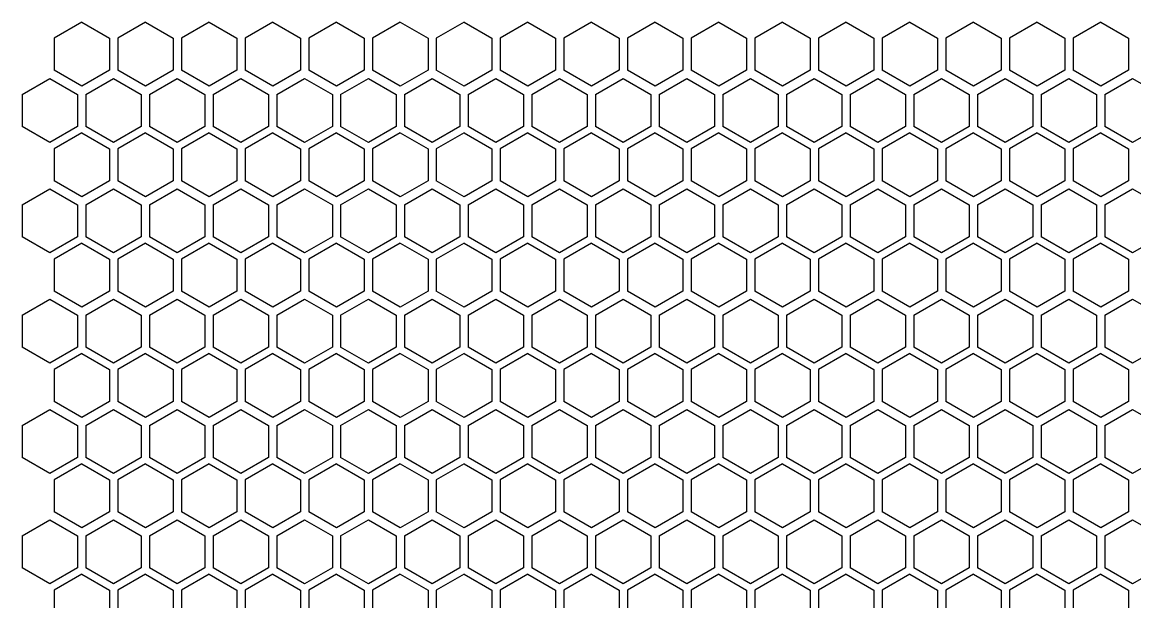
# Model space of a CAD drawing. Header units: millimetres. Extents: x 55614 to 110757, y -66981 to -47484.
# Drawn here: x 64187 to 64347.7, y -50294.8 to -50211.2 of the extents above; entities that cross this region are included whole.
import ezdxf

# ---------------------------------------------------------------- set-up
doc = ezdxf.new("R2010")
doc.units = ezdxf.units.MM
doc.layers.add('4215-0412-2_0', color=7, linetype='Continuous')
doc.layers.add('THICK', color=7, linetype='Continuous', lineweight=0)

# ---------------------------------------------------------------- blocks, each defined once
blk = doc.blocks.new('2-1725')
at = {"layer": '4215-0412-2_0', "color": 7, "linetype": 'Continuous'}
for p, q in [((-16891.18, -71637.27), (-16895.18, -71639.58)), ((-16891.18, -71637.27), (-16887.18, -71639.58)), ((-16881.98, -71637.27), (-16885.98, -71639.58)), ((-16881.98, -71637.27), (-16877.98, -71639.58)), ((-16872.78, -71637.27), (-16876.78, -71639.58)), ((-16872.78, -71637.27), (-16868.78, -71639.58)), ((-16863.58, -71637.27), (-16867.58, -71639.58)), ((-16863.58, -71637.27), (-16859.58, -71639.58)), ((-16854.38, -71637.27), (-16858.38, -71639.58)), ((-16854.38, -71637.27), (-16850.38, -71639.58)), ((-16845.18, -71637.27), (-16849.18, -71639.58)), ((-16845.18, -71637.27), (-16841.18, -71639.58)), ((-16835.98, -71637.27), (-16839.98, -71639.58)), ((-16835.98, -71637.27), (-16831.98, -71639.58)), ((-16826.78, -71637.27), (-16830.78, -71639.58)), ((-16826.78, -71637.27), (-16822.78, -71639.58)), ((-16817.58, -71637.27), (-16821.58, -71639.58)), ((-16817.58, -71637.27), (-16813.58, -71639.58)), ((-16808.38, -71637.27), (-16812.38, -71639.58)), ((-16808.38, -71637.27), (-16804.38, -71639.58)), ((-16799.18, -71637.27), (-16803.18, -71639.58)), ((-16799.18, -71637.27), (-16795.18, -71639.58)), ((-16789.98, -71637.27), (-16793.98, -71639.58)), ((-16789.98, -71637.27), (-16785.98, -71639.58)), ((-16780.78, -71637.27), (-16784.78, -71639.58)), ((-16780.78, -71637.27), (-16776.78, -71639.58)), ((-16771.58, -71637.27), (-16775.58, -71639.58)), ((-16771.58, -71637.27), (-16767.58, -71639.58)), ((-16762.38, -71637.27), (-16766.38, -71639.58)), ((-16762.38, -71637.27), (-16758.38, -71639.58)), ((-16753.18, -71637.27), (-16757.18, -71639.58)), ((-16753.18, -71637.27), (-16749.18, -71639.58)), ((-16743.98, -71637.27), (-16747.98, -71639.58)), ((-16743.98, -71637.27), (-16739.98, -71639.58)), ((-16895.18, -71639.58), (-16895.18, -71644.2)), ((-16887.18, -71639.58), (-16887.18, -71644.2)), ((-16885.98, -71639.58), (-16885.98, -71644.2)), ((-16877.98, -71639.58), (-16877.98, -71644.2)), ((-16876.78, -71639.58), (-16876.78, -71644.2)), ((-16868.78, -71639.58), (-16868.78, -71644.2)), ((-16867.58, -71639.58), (-16867.58, -71644.2)), ((-16859.58, -71639.58), (-16859.58, -71644.2)), ((-16858.38, -71639.58), (-16858.38, -71644.2)), ((-16850.38, -71639.58), (-16850.38, -71644.2)), ((-16849.18, -71639.58), (-16849.18, -71644.2)), ((-16841.18, -71639.58), (-16841.18, -71644.2)), ((-16839.98, -71639.58), (-16839.98, -71644.2)), ((-16831.98, -71639.58), (-16831.98, -71644.2)), ((-16830.78, -71639.58), (-16830.78, -71644.2)), ((-16822.78, -71639.58), (-16822.78, -71644.2)), ((-16821.58, -71639.58), (-16821.58, -71644.2)), ((-16813.58, -71639.58), (-16813.58, -71644.2)), ((-16812.38, -71639.58), (-16812.38, -71644.2)), ((-16804.38, -71639.58), (-16804.38, -71644.2)), ((-16803.18, -71639.58), (-16803.18, -71644.2)), ((-16795.18, -71639.58), (-16795.18, -71644.2)), ((-16793.98, -71639.58), (-16793.98, -71644.2)), ((-16785.98, -71639.58), (-16785.98, -71644.2)), ((-16784.78, -71639.58), (-16784.78, -71644.2)), ((-16776.78, -71639.58), (-16776.78, -71644.2)), ((-16775.58, -71639.58), (-16775.58, -71644.2)), ((-16767.58, -71639.58), (-16767.58, -71644.2)), ((-16766.38, -71639.58), (-16766.38, -71644.2)), ((-16758.38, -71639.58), (-16758.38, -71644.2)), ((-16757.18, -71639.58), (-16757.18, -71644.2)), ((-16749.18, -71639.58), (-16749.18, -71644.2)), ((-16747.98, -71639.58), (-16747.98, -71644.2)), ((-16739.98, -71639.58), (-16739.98, -71644.2)), ((-16891.18, -71646.51), (-16895.18, -71644.2)), ((-16887.18, -71644.2), (-16891.18, -71646.51)), ((-16881.98, -71646.51), (-16885.98, -71644.2)), ((-16877.98, -71644.2), (-16881.98, -71646.51)), ((-16872.78, -71646.51), (-16876.78, -71644.2)), ((-16868.78, -71644.2), (-16872.78, -71646.51)), ((-16863.58, -71646.51), (-16867.58, -71644.2)), ((-16859.58, -71644.2), (-16863.58, -71646.51)), ((-16854.38, -71646.51), (-16858.38, -71644.2)), ((-16850.38, -71644.2), (-16854.38, -71646.51)), ((-16845.18, -71646.51), (-16849.18, -71644.2)), ((-16841.18, -71644.2), (-16845.18, -71646.51)), ((-16835.98, -71646.51), (-16839.98, -71644.2)), ((-16831.98, -71644.2), (-16835.98, -71646.51)), ((-16826.78, -71646.51), (-16830.78, -71644.2)), ((-16822.78, -71644.2), (-16826.78, -71646.51)), ((-16817.58, -71646.51), (-16821.58, -71644.2)), ((-16813.58, -71644.2), (-16817.58, -71646.51)), ((-16808.38, -71646.51), (-16812.38, -71644.2)), ((-16804.38, -71644.2), (-16808.38, -71646.51)), ((-16799.18, -71646.51), (-16803.18, -71644.2)), ((-16795.18, -71644.2), (-16799.18, -71646.51)), ((-16789.98, -71646.51), (-16793.98, -71644.2)), ((-16785.98, -71644.2), (-16789.98, -71646.51)), ((-16780.78, -71646.51), (-16784.78, -71644.2)), ((-16776.78, -71644.2), (-16780.78, -71646.51)), ((-16771.58, -71646.51), (-16775.58, -71644.2)), ((-16767.58, -71644.2), (-16771.58, -71646.51)), ((-16762.38, -71646.51), (-16766.38, -71644.2)), ((-16758.38, -71644.2), (-16762.38, -71646.51)), ((-16753.18, -71646.51), (-16757.18, -71644.2)), ((-16749.18, -71644.2), (-16753.18, -71646.51)), ((-16743.98, -71646.51), (-16747.98, -71644.2)), ((-16739.98, -71644.2), (-16743.98, -71646.51)), ((-16899.8, -71647.67), (-16895.8, -71645.36)), ((-16895.8, -71645.36), (-16891.8, -71647.67)), ((-16890.6, -71647.67), (-16886.6, -71645.36)), ((-16886.6, -71645.36), (-16882.6, -71647.67)), ((-16881.4, -71647.67), (-16877.4, -71645.36)), ((-16877.4, -71645.36), (-16873.4, -71647.67)), ((-16872.2, -71647.67), (-16868.2, -71645.36)), ((-16868.2, -71645.36), (-16864.2, -71647.67)), ((-16863, -71647.67), (-16859, -71645.36)), ((-16859, -71645.36), (-16855, -71647.67)), ((-16853.8, -71647.67), (-16849.8, -71645.36)), ((-16849.8, -71645.36), (-16845.8, -71647.67)), ((-16844.6, -71647.67), (-16840.6, -71645.36)), ((-16840.6, -71645.36), (-16836.6, -71647.67)), ((-16835.4, -71647.67), (-16831.4, -71645.36)), ((-16831.4, -71645.36), (-16827.4, -71647.67)), ((-16826.2, -71647.67), (-16822.2, -71645.36)), ((-16822.2, -71645.36), (-16818.2, -71647.67)), ((-16817, -71647.67), (-16813, -71645.36)), ((-16813, -71645.36), (-16809, -71647.67)), ((-16807.8, -71647.67), (-16803.8, -71645.36)), ((-16803.8, -71645.36), (-16799.8, -71647.67)), ((-16798.6, -71647.67), (-16794.6, -71645.36)), ((-16794.6, -71645.36), (-16790.6, -71647.67)), ((-16789.4, -71647.67), (-16785.4, -71645.36)), ((-16785.4, -71645.36), (-16781.4, -71647.67)), ((-16780.2, -71647.67), (-16776.2, -71645.36)), ((-16776.2, -71645.36), (-16772.2, -71647.67)), ((-16771, -71647.67), (-16767, -71645.36)), ((-16767, -71645.36), (-16763, -71647.67)), ((-16761.8, -71647.67), (-16757.8, -71645.36)), ((-16757.8, -71645.36), (-16753.8, -71647.67)), ((-16752.6, -71647.67), (-16748.6, -71645.36)), ((-16748.6, -71645.36), (-16744.6, -71647.67)), ((-16743.4, -71647.67), (-16739.4, -71645.36)), ((-16739.4, -71645.36), (-16735.4, -71647.67)), ((-16899.8, -71647.67), (-16899.8, -71652.29)), ((-16891.8, -71647.67), (-16891.8, -71652.29)), ((-16890.6, -71647.67), (-16890.6, -71652.29)), ((-16882.6, -71647.67), (-16882.6, -71652.29)), ((-16881.4, -71647.67), (-16881.4, -71652.29)), ((-16873.4, -71647.67), (-16873.4, -71652.29)), ((-16872.2, -71647.67), (-16872.2, -71652.29)), ((-16864.2, -71647.67), (-16864.2, -71652.29)), ((-16863, -71647.67), (-16863, -71652.29)), ((-16855, -71647.67), (-16855, -71652.29)), ((-16853.8, -71647.67), (-16853.8, -71652.29)), ((-16845.8, -71647.67), (-16845.8, -71652.29)), ((-16844.6, -71647.67), (-16844.6, -71652.29)), ((-16836.6, -71647.67), (-16836.6, -71652.29)), ((-16835.4, -71647.67), (-16835.4, -71652.29)), ((-16827.4, -71647.67), (-16827.4, -71652.29)), ((-16826.2, -71647.67), (-16826.2, -71652.29)), ((-16818.2, -71647.67), (-16818.2, -71652.29)), ((-16817, -71647.67), (-16817, -71652.29)), ((-16809, -71647.67), (-16809, -71652.29)), ((-16807.8, -71647.67), (-16807.8, -71652.29)), ((-16799.8, -71647.67), (-16799.8, -71652.29)), ((-16798.6, -71647.67), (-16798.6, -71652.29)), ((-16790.6, -71647.67), (-16790.6, -71652.29)), ((-16789.4, -71647.67), (-16789.4, -71652.29)), ((-16781.4, -71647.67), (-16781.4, -71652.29)), ((-16780.2, -71647.67), (-16780.2, -71652.29)), ((-16772.2, -71647.67), (-16772.2, -71652.29)), ((-16771, -71647.67), (-16771, -71652.29)), ((-16763, -71647.67), (-16763, -71652.29)), ((-16761.8, -71647.67), (-16761.8, -71652.29)), ((-16753.8, -71647.67), (-16753.8, -71652.29)), ((-16752.6, -71647.67), (-16752.6, -71652.29)), ((-16744.6, -71647.67), (-16744.6, -71652.29)), ((-16743.4, -71647.67), (-16743.4, -71652.29)), ((-16895.8, -71654.6), (-16899.8, -71652.29)), ((-16891.8, -71652.29), (-16895.8, -71654.6)), ((-16886.6, -71654.6), (-16890.6, -71652.29)), ((-16882.6, -71652.29), (-16886.6, -71654.6)), ((-16877.4, -71654.6), (-16881.4, -71652.29)), ((-16873.4, -71652.29), (-16877.4, -71654.6)), ((-16868.2, -71654.6), (-16872.2, -71652.29)), ((-16864.2, -71652.29), (-16868.2, -71654.6)), ((-16859, -71654.6), (-16863, -71652.29)), ((-16855, -71652.29), (-16859, -71654.6)), ((-16849.8, -71654.6), (-16853.8, -71652.29)), ((-16845.8, -71652.29), (-16849.8, -71654.6)), ((-16840.6, -71654.6), (-16844.6, -71652.29)), ((-16836.6, -71652.29), (-16840.6, -71654.6)), ((-16831.4, -71654.6), (-16835.4, -71652.29)), ((-16827.4, -71652.29), (-16831.4, -71654.6)), ((-16822.2, -71654.6), (-16826.2, -71652.29)), ((-16818.2, -71652.29), (-16822.2, -71654.6)), ((-16813, -71654.6), (-16817, -71652.29)), ((-16809, -71652.29), (-16813, -71654.6)), ((-16803.8, -71654.6), (-16807.8, -71652.29)), ((-16799.8, -71652.29), (-16803.8, -71654.6)), ((-16794.6, -71654.6), (-16798.6, -71652.29)), ((-16790.6, -71652.29), (-16794.6, -71654.6)), ((-16785.4, -71654.6), (-16789.4, -71652.29)), ((-16781.4, -71652.29), (-16785.4, -71654.6)), ((-16776.2, -71654.6), (-16780.2, -71652.29)), ((-16772.2, -71652.29), (-16776.2, -71654.6)), ((-16767, -71654.6), (-16771, -71652.29)), ((-16763, -71652.29), (-16767, -71654.6)), ((-16757.8, -71654.6), (-16761.8, -71652.29)), ((-16753.8, -71652.29), (-16757.8, -71654.6)), ((-16748.6, -71654.6), (-16752.6, -71652.29)), ((-16744.6, -71652.29), (-16748.6, -71654.6)), ((-16739.4, -71654.6), (-16743.4, -71652.29)), ((-16735.4, -71652.29), (-16739.4, -71654.6)), ((-16891.18, -71653.2), (-16895.18, -71655.51)), ((-16891.18, -71653.2), (-16887.18, -71655.51)), ((-16881.98, -71653.2), (-16885.98, -71655.51)), ((-16881.98, -71653.2), (-16877.98, -71655.51)), ((-16872.78, -71653.2), (-16876.78, -71655.51)), ((-16872.78, -71653.2), (-16868.78, -71655.51)), ((-16863.58, -71653.2), (-16867.58, -71655.51)), ((-16863.58, -71653.2), (-16859.58, -71655.51)), ((-16854.38, -71653.2), (-16858.38, -71655.51)), ((-16854.38, -71653.2), (-16850.38, -71655.51)), ((-16845.18, -71653.2), (-16849.18, -71655.51)), ((-16845.18, -71653.2), (-16841.18, -71655.51)), ((-16835.98, -71653.2), (-16839.98, -71655.51)), ((-16835.98, -71653.2), (-16831.98, -71655.51)), ((-16826.78, -71653.2), (-16830.78, -71655.51)), ((-16826.78, -71653.2), (-16822.78, -71655.51)), ((-16817.58, -71653.2), (-16821.58, -71655.51)), ((-16817.58, -71653.2), (-16813.58, -71655.51)), ((-16808.38, -71653.2), (-16812.38, -71655.51)), ((-16808.38, -71653.2), (-16804.38, -71655.51)), ((-16799.18, -71653.2), (-16803.18, -71655.51)), ((-16799.18, -71653.2), (-16795.18, -71655.51)), ((-16789.98, -71653.2), (-16793.98, -71655.51)), ((-16789.98, -71653.2), (-16785.98, -71655.51)), ((-16780.78, -71653.2), (-16784.78, -71655.51)), ((-16780.78, -71653.2), (-16776.78, -71655.51)), ((-16771.58, -71653.2), (-16775.58, -71655.51)), ((-16771.58, -71653.2), (-16767.58, -71655.51)), ((-16762.38, -71653.2), (-16766.38, -71655.51)), ((-16762.38, -71653.2), (-16758.38, -71655.51)), ((-16753.18, -71653.2), (-16757.18, -71655.51)), ((-16753.18, -71653.2), (-16749.18, -71655.51)), ((-16743.98, -71653.2), (-16747.98, -71655.51)), ((-16743.98, -71653.2), (-16739.98, -71655.51)), ((-16895.18, -71655.51), (-16895.18, -71660.13)), ((-16887.18, -71655.51), (-16887.18, -71660.13)), ((-16885.98, -71655.51), (-16885.98, -71660.13)), ((-16877.98, -71655.51), (-16877.98, -71660.13)), ((-16876.78, -71655.51), (-16876.78, -71660.13)), ((-16868.78, -71655.51), (-16868.78, -71660.13)), ((-16867.58, -71655.51), (-16867.58, -71660.13)), ((-16859.58, -71655.51), (-16859.58, -71660.13)), ((-16858.38, -71655.51), (-16858.38, -71660.13)), ((-16850.38, -71655.51), (-16850.38, -71660.13)), ((-16849.18, -71655.51), (-16849.18, -71660.13)), ((-16841.18, -71655.51), (-16841.18, -71660.13)), ((-16839.98, -71655.51), (-16839.98, -71660.13)), ((-16831.98, -71655.51), (-16831.98, -71660.13)), ((-16830.78, -71655.51), (-16830.78, -71660.13)), ((-16822.78, -71655.51), (-16822.78, -71660.13)), ((-16821.58, -71655.51), (-16821.58, -71660.13)), ((-16813.58, -71655.51), (-16813.58, -71660.13)), ((-16812.38, -71655.51), (-16812.38, -71660.13)), ((-16804.38, -71655.51), (-16804.38, -71660.13)), ((-16803.18, -71655.51), (-16803.18, -71660.13)), ((-16795.18, -71655.51), (-16795.18, -71660.13)), ((-16793.98, -71655.51), (-16793.98, -71660.13)), ((-16785.98, -71655.51), (-16785.98, -71660.13)), ((-16784.78, -71655.51), (-16784.78, -71660.13)), ((-16776.78, -71655.51), (-16776.78, -71660.13)), ((-16775.58, -71655.51), (-16775.58, -71660.13)), ((-16767.58, -71655.51), (-16767.58, -71660.13)), ((-16766.38, -71655.51), (-16766.38, -71660.13)), ((-16758.38, -71655.51), (-16758.38, -71660.13)), ((-16757.18, -71655.51), (-16757.18, -71660.13)), ((-16749.18, -71655.51), (-16749.18, -71660.13)), ((-16747.98, -71655.51), (-16747.98, -71660.13)), ((-16739.98, -71655.51), (-16739.98, -71660.13)), ((-16891.18, -71662.44), (-16895.18, -71660.13)), ((-16887.18, -71660.13), (-16891.18, -71662.44)), ((-16881.98, -71662.44), (-16885.98, -71660.13)), ((-16877.98, -71660.13), (-16881.98, -71662.44)), ((-16872.78, -71662.44), (-16876.78, -71660.13)), ((-16868.78, -71660.13), (-16872.78, -71662.44)), ((-16863.58, -71662.44), (-16867.58, -71660.13)), ((-16859.58, -71660.13), (-16863.58, -71662.44)), ((-16854.38, -71662.44), (-16858.38, -71660.13)), ((-16850.38, -71660.13), (-16854.38, -71662.44)), ((-16845.18, -71662.44), (-16849.18, -71660.13)), ((-16841.18, -71660.13), (-16845.18, -71662.44)), ((-16835.98, -71662.44), (-16839.98, -71660.13)), ((-16831.98, -71660.13), (-16835.98, -71662.44)), ((-16826.78, -71662.44), (-16830.78, -71660.13)), ((-16822.78, -71660.13), (-16826.78, -71662.44)), ((-16817.58, -71662.44), (-16821.58, -71660.13)), ((-16813.58, -71660.13), (-16817.58, -71662.44)), ((-16808.38, -71662.44), (-16812.38, -71660.13)), ((-16804.38, -71660.13), (-16808.38, -71662.44)), ((-16799.18, -71662.44), (-16803.18, -71660.13)), ((-16795.18, -71660.13), (-16799.18, -71662.44)), ((-16789.98, -71662.44), (-16793.98, -71660.13)), ((-16785.98, -71660.13), (-16789.98, -71662.44)), ((-16780.78, -71662.44), (-16784.78, -71660.13)), ((-16776.78, -71660.13), (-16780.78, -71662.44)), ((-16771.58, -71662.44), (-16775.58, -71660.13)), ((-16767.58, -71660.13), (-16771.58, -71662.44)), ((-16762.38, -71662.44), (-16766.38, -71660.13)), ((-16758.38, -71660.13), (-16762.38, -71662.44)), ((-16753.18, -71662.44), (-16757.18, -71660.13)), ((-16749.18, -71660.13), (-16753.18, -71662.44)), ((-16743.98, -71662.44), (-16747.98, -71660.13)), ((-16739.98, -71660.13), (-16743.98, -71662.44)), ((-16899.8, -71663.6), (-16895.8, -71661.29)), ((-16895.8, -71661.29), (-16891.8, -71663.6)), ((-16890.6, -71663.6), (-16886.6, -71661.29)), ((-16886.6, -71661.29), (-16882.6, -71663.6)), ((-16881.4, -71663.6), (-16877.4, -71661.29)), ((-16877.4, -71661.29), (-16873.4, -71663.6)), ((-16872.2, -71663.6), (-16868.2, -71661.29)), ((-16868.2, -71661.29), (-16864.2, -71663.6)), ((-16863, -71663.6), (-16859, -71661.29)), ((-16859, -71661.29), (-16855, -71663.6)), ((-16853.8, -71663.6), (-16849.8, -71661.29)), ((-16849.8, -71661.29), (-16845.8, -71663.6)), ((-16844.6, -71663.6), (-16840.6, -71661.29)), ((-16840.6, -71661.29), (-16836.6, -71663.6)), ((-16835.4, -71663.6), (-16831.4, -71661.29)), ((-16831.4, -71661.29), (-16827.4, -71663.6)), ((-16826.2, -71663.6), (-16822.2, -71661.29)), ((-16822.2, -71661.29), (-16818.2, -71663.6)), ((-16817, -71663.6), (-16813, -71661.29)), ((-16813, -71661.29), (-16809, -71663.6)), ((-16807.8, -71663.6), (-16803.8, -71661.29)), ((-16803.8, -71661.29), (-16799.8, -71663.6)), ((-16798.6, -71663.6), (-16794.6, -71661.29)), ((-16794.6, -71661.29), (-16790.6, -71663.6)), ((-16789.4, -71663.6), (-16785.4, -71661.29)), ((-16785.4, -71661.29), (-16781.4, -71663.6)), ((-16780.2, -71663.6), (-16776.2, -71661.29)), ((-16776.2, -71661.29), (-16772.2, -71663.6)), ((-16771, -71663.6), (-16767, -71661.29)), ((-16767, -71661.29), (-16763, -71663.6)), ((-16761.8, -71663.6), (-16757.8, -71661.29)), ((-16757.8, -71661.29), (-16753.8, -71663.6)), ((-16752.6, -71663.6), (-16748.6, -71661.29)), ((-16748.6, -71661.29), (-16744.6, -71663.6)), ((-16743.4, -71663.6), (-16739.4, -71661.29)), ((-16739.4, -71661.29), (-16735.4, -71663.6)), ((-16899.8, -71663.6), (-16899.8, -71668.22)), ((-16891.8, -71663.6), (-16891.8, -71668.22)), ((-16890.6, -71663.6), (-16890.6, -71668.22)), ((-16882.6, -71663.6), (-16882.6, -71668.22)), ((-16881.4, -71663.6), (-16881.4, -71668.22)), ((-16873.4, -71663.6), (-16873.4, -71668.22)), ((-16872.2, -71663.6), (-16872.2, -71668.22)), ((-16864.2, -71663.6), (-16864.2, -71668.22)), ((-16863, -71663.6), (-16863, -71668.22)), ((-16855, -71663.6), (-16855, -71668.22)), ((-16853.8, -71663.6), (-16853.8, -71668.22)), ((-16845.8, -71663.6), (-16845.8, -71668.22)), ((-16844.6, -71663.6), (-16844.6, -71668.22)), ((-16836.6, -71663.6), (-16836.6, -71668.22)), ((-16835.4, -71663.6), (-16835.4, -71668.22)), ((-16827.4, -71663.6), (-16827.4, -71668.22)), ((-16826.2, -71663.6), (-16826.2, -71668.22)), ((-16818.2, -71663.6), (-16818.2, -71668.22)), ((-16817, -71663.6), (-16817, -71668.22)), ((-16809, -71663.6), (-16809, -71668.22)), ((-16807.8, -71663.6), (-16807.8, -71668.22)), ((-16799.8, -71663.6), (-16799.8, -71668.22)), ((-16798.6, -71663.6), (-16798.6, -71668.22)), ((-16790.6, -71663.6), (-16790.6, -71668.22)), ((-16789.4, -71663.6), (-16789.4, -71668.22)), ((-16781.4, -71663.6), (-16781.4, -71668.22)), ((-16780.2, -71663.6), (-16780.2, -71668.22)), ((-16772.2, -71663.6), (-16772.2, -71668.22)), ((-16771, -71663.6), (-16771, -71668.22)), ((-16763, -71663.6), (-16763, -71668.22)), ((-16761.8, -71663.6), (-16761.8, -71668.22)), ((-16753.8, -71663.6), (-16753.8, -71668.22)), ((-16752.6, -71663.6), (-16752.6, -71668.22)), ((-16744.6, -71663.6), (-16744.6, -71668.22)), ((-16743.4, -71663.6), (-16743.4, -71668.22)), ((-16895.8, -71670.53), (-16899.8, -71668.22)), ((-16891.8, -71668.22), (-16895.8, -71670.53)), ((-16886.6, -71670.53), (-16890.6, -71668.22)), ((-16882.6, -71668.22), (-16886.6, -71670.53)), ((-16877.4, -71670.53), (-16881.4, -71668.22)), ((-16873.4, -71668.22), (-16877.4, -71670.53)), ((-16868.2, -71670.53), (-16872.2, -71668.22)), ((-16864.2, -71668.22), (-16868.2, -71670.53)), ((-16859, -71670.53), (-16863, -71668.22)), ((-16855, -71668.22), (-16859, -71670.53)), ((-16849.8, -71670.53), (-16853.8, -71668.22)), ((-16845.8, -71668.22), (-16849.8, -71670.53)), ((-16840.6, -71670.53), (-16844.6, -71668.22)), ((-16836.6, -71668.22), (-16840.6, -71670.53)), ((-16831.4, -71670.53), (-16835.4, -71668.22)), ((-16827.4, -71668.22), (-16831.4, -71670.53)), ((-16822.2, -71670.53), (-16826.2, -71668.22)), ((-16818.2, -71668.22), (-16822.2, -71670.53)), ((-16813, -71670.53), (-16817, -71668.22)), ((-16809, -71668.22), (-16813, -71670.53)), ((-16803.8, -71670.53), (-16807.8, -71668.22)), ((-16799.8, -71668.22), (-16803.8, -71670.53)), ((-16794.6, -71670.53), (-16798.6, -71668.22)), ((-16790.6, -71668.22), (-16794.6, -71670.53)), ((-16785.4, -71670.53), (-16789.4, -71668.22)), ((-16781.4, -71668.22), (-16785.4, -71670.53)), ((-16776.2, -71670.53), (-16780.2, -71668.22)), ((-16772.2, -71668.22), (-16776.2, -71670.53)), ((-16767, -71670.53), (-16771, -71668.22)), ((-16763, -71668.22), (-16767, -71670.53)), ((-16757.8, -71670.53), (-16761.8, -71668.22)), ((-16753.8, -71668.22), (-16757.8, -71670.53)), ((-16748.6, -71670.53), (-16752.6, -71668.22)), ((-16744.6, -71668.22), (-16748.6, -71670.53)), ((-16739.4, -71670.53), (-16743.4, -71668.22)), ((-16735.4, -71668.22), (-16739.4, -71670.53)), ((-16891.18, -71669.13), (-16895.18, -71671.44)), ((-16891.18, -71669.13), (-16887.18, -71671.44)), ((-16881.98, -71669.13), (-16885.98, -71671.44)), ((-16881.98, -71669.13), (-16877.98, -71671.44)), ((-16872.78, -71669.13), (-16876.78, -71671.44)), ((-16872.78, -71669.13), (-16868.78, -71671.44)), ((-16863.58, -71669.13), (-16867.58, -71671.44)), ((-16863.58, -71669.13), (-16859.58, -71671.44)), ((-16854.38, -71669.13), (-16858.38, -71671.44)), ((-16854.38, -71669.13), (-16850.38, -71671.44)), ((-16845.18, -71669.13), (-16849.18, -71671.44)), ((-16845.18, -71669.13), (-16841.18, -71671.44)), ((-16835.98, -71669.13), (-16839.98, -71671.44)), ((-16835.98, -71669.13), (-16831.98, -71671.44)), ((-16826.78, -71669.13), (-16830.78, -71671.44)), ((-16826.78, -71669.13), (-16822.78, -71671.44)), ((-16817.58, -71669.13), (-16821.58, -71671.44)), ((-16817.58, -71669.13), (-16813.58, -71671.44)), ((-16808.38, -71669.13), (-16812.38, -71671.44)), ((-16808.38, -71669.13), (-16804.38, -71671.44)), ((-16799.18, -71669.13), (-16803.18, -71671.44)), ((-16799.18, -71669.13), (-16795.18, -71671.44)), ((-16789.98, -71669.13), (-16793.98, -71671.44)), ((-16789.98, -71669.13), (-16785.98, -71671.44)), ((-16780.78, -71669.13), (-16784.78, -71671.44)), ((-16780.78, -71669.13), (-16776.78, -71671.44)), ((-16771.58, -71669.13), (-16775.58, -71671.44)), ((-16771.58, -71669.13), (-16767.58, -71671.44)), ((-16762.38, -71669.13), (-16766.38, -71671.44)), ((-16762.38, -71669.13), (-16758.38, -71671.44)), ((-16753.18, -71669.13), (-16757.18, -71671.44)), ((-16753.18, -71669.13), (-16749.18, -71671.44)), ((-16743.98, -71669.13), (-16747.98, -71671.44)), ((-16743.98, -71669.13), (-16739.98, -71671.44)), ((-16895.18, -71671.44), (-16895.18, -71676.06)), ((-16887.18, -71671.44), (-16887.18, -71676.06)), ((-16885.98, -71671.44), (-16885.98, -71676.06)), ((-16877.98, -71671.44), (-16877.98, -71676.06)), ((-16876.78, -71671.44), (-16876.78, -71676.06)), ((-16868.78, -71671.44), (-16868.78, -71676.06)), ((-16867.58, -71671.44), (-16867.58, -71676.06)), ((-16859.58, -71671.44), (-16859.58, -71676.06)), ((-16858.38, -71671.44), (-16858.38, -71676.06)), ((-16850.38, -71671.44), (-16850.38, -71676.06)), ((-16849.18, -71671.44), (-16849.18, -71676.06)), ((-16841.18, -71671.44), (-16841.18, -71676.06)), ((-16839.98, -71671.44), (-16839.98, -71676.06)), ((-16831.98, -71671.44), (-16831.98, -71676.06)), ((-16830.78, -71671.44), (-16830.78, -71676.06)), ((-16822.78, -71671.44), (-16822.78, -71676.06)), ((-16821.58, -71671.44), (-16821.58, -71676.06)), ((-16813.58, -71671.44), (-16813.58, -71676.06)), ((-16812.38, -71671.44), (-16812.38, -71676.06)), ((-16804.38, -71671.44), (-16804.38, -71676.06)), ((-16803.18, -71671.44), (-16803.18, -71676.06)), ((-16795.18, -71671.44), (-16795.18, -71676.06)), ((-16793.98, -71671.44), (-16793.98, -71676.06)), ((-16785.98, -71671.44), (-16785.98, -71676.06)), ((-16784.78, -71671.44), (-16784.78, -71676.06)), ((-16776.78, -71671.44), (-16776.78, -71676.06)), ((-16775.58, -71671.44), (-16775.58, -71676.06)), ((-16767.58, -71671.44), (-16767.58, -71676.06)), ((-16766.38, -71671.44), (-16766.38, -71676.06)), ((-16758.38, -71671.44), (-16758.38, -71676.06)), ((-16757.18, -71671.44), (-16757.18, -71676.06)), ((-16749.18, -71671.44), (-16749.18, -71676.06)), ((-16747.98, -71671.44), (-16747.98, -71676.06)), ((-16739.98, -71671.44), (-16739.98, -71676.06)), ((-16891.18, -71678.37), (-16895.18, -71676.06)), ((-16887.18, -71676.06), (-16891.18, -71678.37)), ((-16881.98, -71678.37), (-16885.98, -71676.06)), ((-16877.98, -71676.06), (-16881.98, -71678.37)), ((-16872.78, -71678.37), (-16876.78, -71676.06)), ((-16868.78, -71676.06), (-16872.78, -71678.37)), ((-16863.58, -71678.37), (-16867.58, -71676.06)), ((-16859.58, -71676.06), (-16863.58, -71678.37)), ((-16854.38, -71678.37), (-16858.38, -71676.06)), ((-16850.38, -71676.06), (-16854.38, -71678.37)), ((-16845.18, -71678.37), (-16849.18, -71676.06)), ((-16841.18, -71676.06), (-16845.18, -71678.37)), ((-16835.98, -71678.37), (-16839.98, -71676.06)), ((-16831.98, -71676.06), (-16835.98, -71678.37)), ((-16826.78, -71678.37), (-16830.78, -71676.06)), ((-16822.78, -71676.06), (-16826.78, -71678.37)), ((-16817.58, -71678.37), (-16821.58, -71676.06)), ((-16813.58, -71676.06), (-16817.58, -71678.37)), ((-16808.38, -71678.37), (-16812.38, -71676.06)), ((-16804.38, -71676.06), (-16808.38, -71678.37)), ((-16799.18, -71678.37), (-16803.18, -71676.06)), ((-16795.18, -71676.06), (-16799.18, -71678.37)), ((-16789.98, -71678.37), (-16793.98, -71676.06)), ((-16785.98, -71676.06), (-16789.98, -71678.37)), ((-16780.78, -71678.37), (-16784.78, -71676.06)), ((-16776.78, -71676.06), (-16780.78, -71678.37)), ((-16771.58, -71678.37), (-16775.58, -71676.06)), ((-16767.58, -71676.06), (-16771.58, -71678.37)), ((-16762.38, -71678.37), (-16766.38, -71676.06)), ((-16758.38, -71676.06), (-16762.38, -71678.37)), ((-16753.18, -71678.37), (-16757.18, -71676.06)), ((-16749.18, -71676.06), (-16753.18, -71678.37)), ((-16743.98, -71678.37), (-16747.98, -71676.06)), ((-16739.98, -71676.06), (-16743.98, -71678.37)), ((-16899.8, -71679.53), (-16895.8, -71677.22)), ((-16895.8, -71677.22), (-16891.8, -71679.53)), ((-16890.6, -71679.53), (-16886.6, -71677.22)), ((-16886.6, -71677.22), (-16882.6, -71679.53)), ((-16881.4, -71679.53), (-16877.4, -71677.22)), ((-16877.4, -71677.22), (-16873.4, -71679.53)), ((-16872.2, -71679.53), (-16868.2, -71677.22)), ((-16868.2, -71677.22), (-16864.2, -71679.53)), ((-16863, -71679.53), (-16859, -71677.22)), ((-16859, -71677.22), (-16855, -71679.53)), ((-16853.8, -71679.53), (-16849.8, -71677.22)), ((-16849.8, -71677.22), (-16845.8, -71679.53)), ((-16844.6, -71679.53), (-16840.6, -71677.22)), ((-16840.6, -71677.22), (-16836.6, -71679.53)), ((-16835.4, -71679.53), (-16831.4, -71677.22)), ((-16831.4, -71677.22), (-16827.4, -71679.53)), ((-16826.2, -71679.53), (-16822.2, -71677.22)), ((-16822.2, -71677.22), (-16818.2, -71679.53)), ((-16817, -71679.53), (-16813, -71677.22)), ((-16813, -71677.22), (-16809, -71679.53)), ((-16807.8, -71679.53), (-16803.8, -71677.22)), ((-16803.8, -71677.22), (-16799.8, -71679.53)), ((-16798.6, -71679.53), (-16794.6, -71677.22)), ((-16794.6, -71677.22), (-16790.6, -71679.53)), ((-16789.4, -71679.53), (-16785.4, -71677.22)), ((-16785.4, -71677.22), (-16781.4, -71679.53)), ((-16780.2, -71679.53), (-16776.2, -71677.22)), ((-16776.2, -71677.22), (-16772.2, -71679.53)), ((-16771, -71679.53), (-16767, -71677.22)), ((-16767, -71677.22), (-16763, -71679.53)), ((-16761.8, -71679.53), (-16757.8, -71677.22)), ((-16757.8, -71677.22), (-16753.8, -71679.53)), ((-16752.6, -71679.53), (-16748.6, -71677.22)), ((-16748.6, -71677.22), (-16744.6, -71679.53)), ((-16743.4, -71679.53), (-16739.4, -71677.22)), ((-16739.4, -71677.22), (-16735.4, -71679.53)), ((-16899.8, -71679.53), (-16899.8, -71684.15)), ((-16891.8, -71679.53), (-16891.8, -71684.15)), ((-16890.6, -71679.53), (-16890.6, -71684.15)), ((-16882.6, -71679.53), (-16882.6, -71684.15)), ((-16881.4, -71679.53), (-16881.4, -71684.15)), ((-16873.4, -71679.53), (-16873.4, -71684.15)), ((-16872.2, -71679.53), (-16872.2, -71684.15)), ((-16864.2, -71679.53), (-16864.2, -71684.15)), ((-16863, -71679.53), (-16863, -71684.15)), ((-16855, -71679.53), (-16855, -71684.15)), ((-16853.8, -71679.53), (-16853.8, -71684.15)), ((-16845.8, -71679.53), (-16845.8, -71684.15)), ((-16844.6, -71679.53), (-16844.6, -71684.15)), ((-16836.6, -71679.53), (-16836.6, -71684.15)), ((-16835.4, -71679.53), (-16835.4, -71684.15)), ((-16827.4, -71679.53), (-16827.4, -71684.15)), ((-16826.2, -71679.53), (-16826.2, -71684.15)), ((-16818.2, -71679.53), (-16818.2, -71684.15)), ((-16817, -71679.53), (-16817, -71684.15)), ((-16809, -71679.53), (-16809, -71684.15)), ((-16807.8, -71679.53), (-16807.8, -71684.15)), ((-16799.8, -71679.53), (-16799.8, -71684.15)), ((-16798.6, -71679.53), (-16798.6, -71684.15)), ((-16790.6, -71679.53), (-16790.6, -71684.15)), ((-16789.4, -71679.53), (-16789.4, -71684.15)), ((-16781.4, -71679.53), (-16781.4, -71684.15)), ((-16780.2, -71679.53), (-16780.2, -71684.15)), ((-16772.2, -71679.53), (-16772.2, -71684.15)), ((-16771, -71679.53), (-16771, -71684.15)), ((-16763, -71679.53), (-16763, -71684.15)), ((-16761.8, -71679.53), (-16761.8, -71684.15)), ((-16753.8, -71679.53), (-16753.8, -71684.15)), ((-16752.6, -71679.53), (-16752.6, -71684.15)), ((-16744.6, -71679.53), (-16744.6, -71684.15)), ((-16743.4, -71679.53), (-16743.4, -71684.15)), ((-16895.8, -71686.46), (-16899.8, -71684.15)), ((-16891.8, -71684.15), (-16895.8, -71686.46)), ((-16886.6, -71686.46), (-16890.6, -71684.15)), ((-16882.6, -71684.15), (-16886.6, -71686.46)), ((-16877.4, -71686.46), (-16881.4, -71684.15)), ((-16873.4, -71684.15), (-16877.4, -71686.46)), ((-16868.2, -71686.46), (-16872.2, -71684.15)), ((-16864.2, -71684.15), (-16868.2, -71686.46)), ((-16859, -71686.46), (-16863, -71684.15)), ((-16855, -71684.15), (-16859, -71686.46)), ((-16849.8, -71686.46), (-16853.8, -71684.15)), ((-16845.8, -71684.15), (-16849.8, -71686.46)), ((-16840.6, -71686.46), (-16844.6, -71684.15)), ((-16836.6, -71684.15), (-16840.6, -71686.46)), ((-16831.4, -71686.46), (-16835.4, -71684.15)), ((-16827.4, -71684.15), (-16831.4, -71686.46)), ((-16822.2, -71686.46), (-16826.2, -71684.15)), ((-16818.2, -71684.15), (-16822.2, -71686.46)), ((-16813, -71686.46), (-16817, -71684.15)), ((-16809, -71684.15), (-16813, -71686.46)), ((-16803.8, -71686.46), (-16807.8, -71684.15)), ((-16799.8, -71684.15), (-16803.8, -71686.46)), ((-16794.6, -71686.46), (-16798.6, -71684.15)), ((-16790.6, -71684.15), (-16794.6, -71686.46)), ((-16785.4, -71686.46), (-16789.4, -71684.15)), ((-16781.4, -71684.15), (-16785.4, -71686.46)), ((-16776.2, -71686.46), (-16780.2, -71684.15)), ((-16772.2, -71684.15), (-16776.2, -71686.46)), ((-16767, -71686.46), (-16771, -71684.15)), ((-16763, -71684.15), (-16767, -71686.46)), ((-16757.8, -71686.46), (-16761.8, -71684.15)), ((-16753.8, -71684.15), (-16757.8, -71686.46)), ((-16748.6, -71686.46), (-16752.6, -71684.15)), ((-16744.6, -71684.15), (-16748.6, -71686.46)), ((-16739.4, -71686.46), (-16743.4, -71684.15)), ((-16735.4, -71684.15), (-16739.4, -71686.46)), ((-16891.18, -71685.06), (-16895.18, -71687.37)), ((-16891.18, -71685.06), (-16887.18, -71687.37)), ((-16881.98, -71685.06), (-16885.98, -71687.37)), ((-16881.98, -71685.06), (-16877.98, -71687.37)), ((-16872.78, -71685.06), (-16876.78, -71687.37)), ((-16872.78, -71685.06), (-16868.78, -71687.37)), ((-16863.58, -71685.06), (-16867.58, -71687.37)), ((-16863.58, -71685.06), (-16859.58, -71687.37)), ((-16854.38, -71685.06), (-16858.38, -71687.37)), ((-16854.38, -71685.06), (-16850.38, -71687.37)), ((-16845.18, -71685.06), (-16849.18, -71687.37)), ((-16845.18, -71685.06), (-16841.18, -71687.37)), ((-16835.98, -71685.06), (-16839.98, -71687.37)), ((-16835.98, -71685.06), (-16831.98, -71687.37)), ((-16826.78, -71685.06), (-16830.78, -71687.37)), ((-16826.78, -71685.06), (-16822.78, -71687.37)), ((-16817.58, -71685.06), (-16821.58, -71687.37)), ((-16817.58, -71685.06), (-16813.58, -71687.37)), ((-16808.38, -71685.06), (-16812.38, -71687.37)), ((-16808.38, -71685.06), (-16804.38, -71687.37)), ((-16799.18, -71685.06), (-16803.18, -71687.37)), ((-16799.18, -71685.06), (-16795.18, -71687.37)), ((-16789.98, -71685.06), (-16793.98, -71687.37)), ((-16789.98, -71685.06), (-16785.98, -71687.37)), ((-16780.78, -71685.06), (-16784.78, -71687.37)), ((-16780.78, -71685.06), (-16776.78, -71687.37)), ((-16771.58, -71685.06), (-16775.58, -71687.37)), ((-16771.58, -71685.06), (-16767.58, -71687.37)), ((-16762.38, -71685.06), (-16766.38, -71687.37)), ((-16762.38, -71685.06), (-16758.38, -71687.37)), ((-16753.18, -71685.06), (-16757.18, -71687.37)), ((-16753.18, -71685.06), (-16749.18, -71687.37)), ((-16743.98, -71685.06), (-16747.98, -71687.37)), ((-16743.98, -71685.06), (-16739.98, -71687.37)), ((-16895.18, -71687.37), (-16895.18, -71691.99)), ((-16887.18, -71687.37), (-16887.18, -71691.99)), ((-16885.98, -71687.37), (-16885.98, -71691.99)), ((-16877.98, -71687.37), (-16877.98, -71691.99)), ((-16876.78, -71687.37), (-16876.78, -71691.99)), ((-16868.78, -71687.37), (-16868.78, -71691.99)), ((-16867.58, -71687.37), (-16867.58, -71691.99)), ((-16859.58, -71687.37), (-16859.58, -71691.99)), ((-16858.38, -71687.37), (-16858.38, -71691.99)), ((-16850.38, -71687.37), (-16850.38, -71691.99)), ((-16849.18, -71687.37), (-16849.18, -71691.99)), ((-16841.18, -71687.37), (-16841.18, -71691.99)), ((-16839.98, -71687.37), (-16839.98, -71691.99)), ((-16831.98, -71687.37), (-16831.98, -71691.99)), ((-16830.78, -71687.37), (-16830.78, -71691.99)), ((-16822.78, -71687.37), (-16822.78, -71691.99)), ((-16821.58, -71687.37), (-16821.58, -71691.99)), ((-16813.58, -71687.37), (-16813.58, -71691.99)), ((-16812.38, -71687.37), (-16812.38, -71691.99)), ((-16804.38, -71687.37), (-16804.38, -71691.99)), ((-16803.18, -71687.37), (-16803.18, -71691.99)), ((-16795.18, -71687.37), (-16795.18, -71691.99)), ((-16793.98, -71687.37), (-16793.98, -71691.99)), ((-16785.98, -71687.37), (-16785.98, -71691.99)), ((-16784.78, -71687.37), (-16784.78, -71691.99)), ((-16776.78, -71687.37), (-16776.78, -71691.99)), ((-16775.58, -71687.37), (-16775.58, -71691.99)), ((-16767.58, -71687.37), (-16767.58, -71691.99)), ((-16766.38, -71687.37), (-16766.38, -71691.99)), ((-16758.38, -71687.37), (-16758.38, -71691.99)), ((-16757.18, -71687.37), (-16757.18, -71691.99)), ((-16749.18, -71687.37), (-16749.18, -71691.99)), ((-16747.98, -71687.37), (-16747.98, -71691.99)), ((-16739.98, -71687.37), (-16739.98, -71691.99)), ((-16891.18, -71694.3), (-16895.18, -71691.99)), ((-16887.18, -71691.99), (-16891.18, -71694.3)), ((-16881.98, -71694.3), (-16885.98, -71691.99)), ((-16877.98, -71691.99), (-16881.98, -71694.3)), ((-16872.78, -71694.3), (-16876.78, -71691.99)), ((-16868.78, -71691.99), (-16872.78, -71694.3)), ((-16863.58, -71694.3), (-16867.58, -71691.99)), ((-16859.58, -71691.99), (-16863.58, -71694.3)), ((-16854.38, -71694.3), (-16858.38, -71691.99)), ((-16850.38, -71691.99), (-16854.38, -71694.3)), ((-16845.18, -71694.3), (-16849.18, -71691.99)), ((-16841.18, -71691.99), (-16845.18, -71694.3)), ((-16835.98, -71694.3), (-16839.98, -71691.99)), ((-16831.98, -71691.99), (-16835.98, -71694.3)), ((-16826.78, -71694.3), (-16830.78, -71691.99)), ((-16822.78, -71691.99), (-16826.78, -71694.3)), ((-16817.58, -71694.3), (-16821.58, -71691.99)), ((-16813.58, -71691.99), (-16817.58, -71694.3)), ((-16808.38, -71694.3), (-16812.38, -71691.99)), ((-16804.38, -71691.99), (-16808.38, -71694.3)), ((-16799.18, -71694.3), (-16803.18, -71691.99)), ((-16795.18, -71691.99), (-16799.18, -71694.3)), ((-16789.98, -71694.3), (-16793.98, -71691.99)), ((-16785.98, -71691.99), (-16789.98, -71694.3)), ((-16780.78, -71694.3), (-16784.78, -71691.99)), ((-16776.78, -71691.99), (-16780.78, -71694.3)), ((-16771.58, -71694.3), (-16775.58, -71691.99)), ((-16767.58, -71691.99), (-16771.58, -71694.3)), ((-16762.38, -71694.3), (-16766.38, -71691.99)), ((-16758.38, -71691.99), (-16762.38, -71694.3)), ((-16753.18, -71694.3), (-16757.18, -71691.99)), ((-16749.18, -71691.99), (-16753.18, -71694.3)), ((-16743.98, -71694.3), (-16747.98, -71691.99)), ((-16739.98, -71691.99), (-16743.98, -71694.3)), ((-16899.8, -71695.46), (-16895.8, -71693.15)), ((-16895.8, -71693.15), (-16891.8, -71695.46)), ((-16890.6, -71695.46), (-16886.6, -71693.15)), ((-16886.6, -71693.15), (-16882.6, -71695.46)), ((-16881.4, -71695.46), (-16877.4, -71693.15)), ((-16877.4, -71693.15), (-16873.4, -71695.46)), ((-16872.2, -71695.46), (-16868.2, -71693.15)), ((-16868.2, -71693.15), (-16864.2, -71695.46)), ((-16863, -71695.46), (-16859, -71693.15)), ((-16859, -71693.15), (-16855, -71695.46)), ((-16853.8, -71695.46), (-16849.8, -71693.15)), ((-16849.8, -71693.15), (-16845.8, -71695.46)), ((-16844.6, -71695.46), (-16840.6, -71693.15)), ((-16840.6, -71693.15), (-16836.6, -71695.46)), ((-16835.4, -71695.46), (-16831.4, -71693.15)), ((-16831.4, -71693.15), (-16827.4, -71695.46)), ((-16826.2, -71695.46), (-16822.2, -71693.15)), ((-16822.2, -71693.15), (-16818.2, -71695.46)), ((-16817, -71695.46), (-16813, -71693.15)), ((-16813, -71693.15), (-16809, -71695.46)), ((-16807.8, -71695.46), (-16803.8, -71693.15)), ((-16803.8, -71693.15), (-16799.8, -71695.46)), ((-16798.6, -71695.46), (-16794.6, -71693.15)), ((-16794.6, -71693.15), (-16790.6, -71695.46)), ((-16789.4, -71695.46), (-16785.4, -71693.15)), ((-16785.4, -71693.15), (-16781.4, -71695.46)), ((-16780.2, -71695.46), (-16776.2, -71693.15)), ((-16776.2, -71693.15), (-16772.2, -71695.46)), ((-16771, -71695.46), (-16767, -71693.15)), ((-16767, -71693.15), (-16763, -71695.46)), ((-16761.8, -71695.46), (-16757.8, -71693.15)), ((-16757.8, -71693.15), (-16753.8, -71695.46)), ((-16752.6, -71695.46), (-16748.6, -71693.15)), ((-16748.6, -71693.15), (-16744.6, -71695.46)), ((-16743.4, -71695.46), (-16739.4, -71693.15)), ((-16739.4, -71693.15), (-16735.4, -71695.46)), ((-16899.8, -71695.46), (-16899.8, -71700.08)), ((-16891.8, -71695.46), (-16891.8, -71700.08)), ((-16890.6, -71695.46), (-16890.6, -71700.08)), ((-16882.6, -71695.46), (-16882.6, -71700.08)), ((-16881.4, -71695.46), (-16881.4, -71700.08)), ((-16873.4, -71695.46), (-16873.4, -71700.08)), ((-16872.2, -71695.46), (-16872.2, -71700.08)), ((-16864.2, -71695.46), (-16864.2, -71700.08)), ((-16863, -71695.46), (-16863, -71700.08)), ((-16855, -71695.46), (-16855, -71700.08)), ((-16853.8, -71695.46), (-16853.8, -71700.08)), ((-16845.8, -71695.46), (-16845.8, -71700.08)), ((-16844.6, -71695.46), (-16844.6, -71700.08)), ((-16836.6, -71695.46), (-16836.6, -71700.08)), ((-16835.4, -71695.46), (-16835.4, -71700.08)), ((-16827.4, -71695.46), (-16827.4, -71700.08)), ((-16826.2, -71695.46), (-16826.2, -71700.08)), ((-16818.2, -71695.46), (-16818.2, -71700.08)), ((-16817, -71695.46), (-16817, -71700.08)), ((-16809, -71695.46), (-16809, -71700.08)), ((-16807.8, -71695.46), (-16807.8, -71700.08)), ((-16799.8, -71695.46), (-16799.8, -71700.08)), ((-16798.6, -71695.46), (-16798.6, -71700.08)), ((-16790.6, -71695.46), (-16790.6, -71700.08)), ((-16789.4, -71695.46), (-16789.4, -71700.08)), ((-16781.4, -71695.46), (-16781.4, -71700.08)), ((-16780.2, -71695.46), (-16780.2, -71700.08)), ((-16772.2, -71695.46), (-16772.2, -71700.08)), ((-16771, -71695.46), (-16771, -71700.08)), ((-16763, -71695.46), (-16763, -71700.08)), ((-16761.8, -71695.46), (-16761.8, -71700.08)), ((-16753.8, -71695.46), (-16753.8, -71700.08)), ((-16752.6, -71695.46), (-16752.6, -71700.08)), ((-16744.6, -71695.46), (-16744.6, -71700.08)), ((-16743.4, -71695.46), (-16743.4, -71700.08)), ((-16895.8, -71702.39), (-16899.8, -71700.08)), ((-16891.8, -71700.08), (-16895.8, -71702.39)), ((-16886.6, -71702.39), (-16890.6, -71700.08)), ((-16882.6, -71700.08), (-16886.6, -71702.39)), ((-16877.4, -71702.39), (-16881.4, -71700.08)), ((-16873.4, -71700.08), (-16877.4, -71702.39)), ((-16868.2, -71702.39), (-16872.2, -71700.08)), ((-16864.2, -71700.08), (-16868.2, -71702.39)), ((-16859, -71702.39), (-16863, -71700.08)), ((-16855, -71700.08), (-16859, -71702.39)), ((-16849.8, -71702.39), (-16853.8, -71700.08)), ((-16845.8, -71700.08), (-16849.8, -71702.39)), ((-16840.6, -71702.39), (-16844.6, -71700.08)), ((-16836.6, -71700.08), (-16840.6, -71702.39)), ((-16831.4, -71702.39), (-16835.4, -71700.08)), ((-16827.4, -71700.08), (-16831.4, -71702.39)), ((-16822.2, -71702.39), (-16826.2, -71700.08)), ((-16818.2, -71700.08), (-16822.2, -71702.39)), ((-16813, -71702.39), (-16817, -71700.08)), ((-16809, -71700.08), (-16813, -71702.39)), ((-16803.8, -71702.39), (-16807.8, -71700.08)), ((-16799.8, -71700.08), (-16803.8, -71702.39)), ((-16794.6, -71702.39), (-16798.6, -71700.08)), ((-16790.6, -71700.08), (-16794.6, -71702.39)), ((-16785.4, -71702.39), (-16789.4, -71700.08)), ((-16781.4, -71700.08), (-16785.4, -71702.39)), ((-16776.2, -71702.39), (-16780.2, -71700.08)), ((-16772.2, -71700.08), (-16776.2, -71702.39)), ((-16767, -71702.39), (-16771, -71700.08)), ((-16763, -71700.08), (-16767, -71702.39)), ((-16757.8, -71702.39), (-16761.8, -71700.08)), ((-16753.8, -71700.08), (-16757.8, -71702.39)), ((-16748.6, -71702.39), (-16752.6, -71700.08)), ((-16744.6, -71700.08), (-16748.6, -71702.39)), ((-16739.4, -71702.39), (-16743.4, -71700.08)), ((-16735.4, -71700.08), (-16739.4, -71702.39)), ((-16891.18, -71700.99), (-16895.18, -71703.3)), ((-16891.18, -71700.99), (-16887.18, -71703.3)), ((-16881.98, -71700.99), (-16885.98, -71703.3)), ((-16881.98, -71700.99), (-16877.98, -71703.3)), ((-16872.78, -71700.99), (-16876.78, -71703.3)), ((-16872.78, -71700.99), (-16868.78, -71703.3)), ((-16863.58, -71700.99), (-16867.58, -71703.3)), ((-16863.58, -71700.99), (-16859.58, -71703.3)), ((-16854.38, -71700.99), (-16858.38, -71703.3)), ((-16854.38, -71700.99), (-16850.38, -71703.3)), ((-16845.18, -71700.99), (-16849.18, -71703.3)), ((-16845.18, -71700.99), (-16841.18, -71703.3)), ((-16835.98, -71700.99), (-16839.98, -71703.3)), ((-16835.98, -71700.99), (-16831.98, -71703.3)), ((-16826.78, -71700.99), (-16830.78, -71703.3)), ((-16826.78, -71700.99), (-16822.78, -71703.3)), ((-16817.58, -71700.99), (-16821.58, -71703.3)), ((-16817.58, -71700.99), (-16813.58, -71703.3)), ((-16808.38, -71700.99), (-16812.38, -71703.3)), ((-16808.38, -71700.99), (-16804.38, -71703.3)), ((-16799.18, -71700.99), (-16803.18, -71703.3)), ((-16799.18, -71700.99), (-16795.18, -71703.3)), ((-16789.98, -71700.99), (-16793.98, -71703.3)), ((-16789.98, -71700.99), (-16785.98, -71703.3)), ((-16780.78, -71700.99), (-16784.78, -71703.3)), ((-16780.78, -71700.99), (-16776.78, -71703.3)), ((-16771.58, -71700.99), (-16775.58, -71703.3)), ((-16771.58, -71700.99), (-16767.58, -71703.3)), ((-16762.38, -71700.99), (-16766.38, -71703.3)), ((-16762.38, -71700.99), (-16758.38, -71703.3)), ((-16753.18, -71700.99), (-16757.18, -71703.3)), ((-16753.18, -71700.99), (-16749.18, -71703.3)), ((-16743.98, -71700.99), (-16747.98, -71703.3)), ((-16743.98, -71700.99), (-16739.98, -71703.3)), ((-16895.18, -71703.3), (-16895.18, -71707.92)), ((-16887.18, -71703.3), (-16887.18, -71707.92)), ((-16885.98, -71703.3), (-16885.98, -71707.92)), ((-16877.98, -71703.3), (-16877.98, -71707.92)), ((-16876.78, -71703.3), (-16876.78, -71707.92)), ((-16868.78, -71703.3), (-16868.78, -71707.92)), ((-16867.58, -71703.3), (-16867.58, -71707.92)), ((-16859.58, -71703.3), (-16859.58, -71707.92)), ((-16858.38, -71703.3), (-16858.38, -71707.92)), ((-16850.38, -71703.3), (-16850.38, -71707.92)), ((-16849.18, -71703.3), (-16849.18, -71707.92)), ((-16841.18, -71703.3), (-16841.18, -71707.92)), ((-16839.98, -71703.3), (-16839.98, -71707.92)), ((-16831.98, -71703.3), (-16831.98, -71707.92)), ((-16830.78, -71703.3), (-16830.78, -71707.92)), ((-16822.78, -71703.3), (-16822.78, -71707.92)), ((-16821.58, -71703.3), (-16821.58, -71707.92)), ((-16813.58, -71703.3), (-16813.58, -71707.92)), ((-16812.38, -71703.3), (-16812.38, -71707.92)), ((-16804.38, -71703.3), (-16804.38, -71707.92)), ((-16803.18, -71703.3), (-16803.18, -71707.92)), ((-16795.18, -71703.3), (-16795.18, -71707.92)), ((-16793.98, -71703.3), (-16793.98, -71707.92)), ((-16785.98, -71703.3), (-16785.98, -71707.92)), ((-16784.78, -71703.3), (-16784.78, -71707.92)), ((-16776.78, -71703.3), (-16776.78, -71707.92)), ((-16775.58, -71703.3), (-16775.58, -71707.92)), ((-16767.58, -71703.3), (-16767.58, -71707.92)), ((-16766.38, -71703.3), (-16766.38, -71707.92)), ((-16758.38, -71703.3), (-16758.38, -71707.92)), ((-16757.18, -71703.3), (-16757.18, -71707.92)), ((-16749.18, -71703.3), (-16749.18, -71707.92)), ((-16747.98, -71703.3), (-16747.98, -71707.92)), ((-16739.98, -71703.3), (-16739.98, -71707.92)), ((-16891.18, -71710.23), (-16895.18, -71707.92)), ((-16887.18, -71707.92), (-16891.18, -71710.23)), ((-16881.98, -71710.23), (-16885.98, -71707.92)), ((-16877.98, -71707.92), (-16881.98, -71710.23)), ((-16872.78, -71710.23), (-16876.78, -71707.92)), ((-16868.78, -71707.92), (-16872.78, -71710.23)), ((-16863.58, -71710.23), (-16867.58, -71707.92)), ((-16859.58, -71707.92), (-16863.58, -71710.23)), ((-16854.38, -71710.23), (-16858.38, -71707.92)), ((-16850.38, -71707.92), (-16854.38, -71710.23)), ((-16845.18, -71710.23), (-16849.18, -71707.92)), ((-16841.18, -71707.92), (-16845.18, -71710.23)), ((-16835.98, -71710.23), (-16839.98, -71707.92)), ((-16831.98, -71707.92), (-16835.98, -71710.23)), ((-16826.78, -71710.23), (-16830.78, -71707.92)), ((-16822.78, -71707.92), (-16826.78, -71710.23)), ((-16817.58, -71710.23), (-16821.58, -71707.92)), ((-16813.58, -71707.92), (-16817.58, -71710.23)), ((-16808.38, -71710.23), (-16812.38, -71707.92)), ((-16804.38, -71707.92), (-16808.38, -71710.23)), ((-16799.18, -71710.23), (-16803.18, -71707.92)), ((-16795.18, -71707.92), (-16799.18, -71710.23)), ((-16789.98, -71710.23), (-16793.98, -71707.92)), ((-16785.98, -71707.92), (-16789.98, -71710.23)), ((-16780.78, -71710.23), (-16784.78, -71707.92)), ((-16776.78, -71707.92), (-16780.78, -71710.23)), ((-16771.58, -71710.23), (-16775.58, -71707.92)), ((-16767.58, -71707.92), (-16771.58, -71710.23)), ((-16762.38, -71710.23), (-16766.38, -71707.92)), ((-16758.38, -71707.92), (-16762.38, -71710.23)), ((-16753.18, -71710.23), (-16757.18, -71707.92)), ((-16749.18, -71707.92), (-16753.18, -71710.23)), ((-16743.98, -71710.23), (-16747.98, -71707.92)), ((-16739.98, -71707.92), (-16743.98, -71710.23)), ((-16899.8, -71711.39), (-16895.8, -71709.08)), ((-16895.8, -71709.08), (-16891.8, -71711.39)), ((-16890.6, -71711.39), (-16886.6, -71709.08)), ((-16886.6, -71709.08), (-16882.6, -71711.39)), ((-16881.4, -71711.39), (-16877.4, -71709.08)), ((-16877.4, -71709.08), (-16873.4, -71711.39)), ((-16872.2, -71711.39), (-16868.2, -71709.08)), ((-16868.2, -71709.08), (-16864.2, -71711.39)), ((-16863, -71711.39), (-16859, -71709.08)), ((-16859, -71709.08), (-16855, -71711.39)), ((-16853.8, -71711.39), (-16849.8, -71709.08)), ((-16849.8, -71709.08), (-16845.8, -71711.39)), ((-16844.6, -71711.39), (-16840.6, -71709.08)), ((-16840.6, -71709.08), (-16836.6, -71711.39)), ((-16835.4, -71711.39), (-16831.4, -71709.08)), ((-16831.4, -71709.08), (-16827.4, -71711.39)), ((-16826.2, -71711.39), (-16822.2, -71709.08)), ((-16822.2, -71709.08), (-16818.2, -71711.39)), ((-16817, -71711.39), (-16813, -71709.08)), ((-16813, -71709.08), (-16809, -71711.39)), ((-16807.8, -71711.39), (-16803.8, -71709.08)), ((-16803.8, -71709.08), (-16799.8, -71711.39)), ((-16798.6, -71711.39), (-16794.6, -71709.08)), ((-16794.6, -71709.08), (-16790.6, -71711.39)), ((-16789.4, -71711.39), (-16785.4, -71709.08)), ((-16785.4, -71709.08), (-16781.4, -71711.39)), ((-16780.2, -71711.39), (-16776.2, -71709.08)), ((-16776.2, -71709.08), (-16772.2, -71711.39)), ((-16771, -71711.39), (-16767, -71709.08)), ((-16767, -71709.08), (-16763, -71711.39)), ((-16761.8, -71711.39), (-16757.8, -71709.08)), ((-16757.8, -71709.08), (-16753.8, -71711.39)), ((-16752.6, -71711.39), (-16748.6, -71709.08)), ((-16748.6, -71709.08), (-16744.6, -71711.39)), ((-16743.4, -71711.39), (-16739.4, -71709.08)), ((-16739.4, -71709.08), (-16735.4, -71711.39)), ((-16899.8, -71711.39), (-16899.8, -71716.01)), ((-16891.8, -71711.39), (-16891.8, -71716.01)), ((-16890.6, -71711.39), (-16890.6, -71716.01)), ((-16882.6, -71711.39), (-16882.6, -71716.01)), ((-16881.4, -71711.39), (-16881.4, -71716.01)), ((-16873.4, -71711.39), (-16873.4, -71716.01)), ((-16872.2, -71711.39), (-16872.2, -71716.01)), ((-16864.2, -71711.39), (-16864.2, -71716.01)), ((-16863, -71711.39), (-16863, -71716.01)), ((-16855, -71711.39), (-16855, -71716.01)), ((-16853.8, -71711.39), (-16853.8, -71716.01)), ((-16845.8, -71711.39), (-16845.8, -71716.01)), ((-16844.6, -71711.39), (-16844.6, -71716.01)), ((-16836.6, -71711.39), (-16836.6, -71716.01)), ((-16835.4, -71711.39), (-16835.4, -71716.01)), ((-16827.4, -71711.39), (-16827.4, -71716.01)), ((-16826.2, -71711.39), (-16826.2, -71716.01)), ((-16818.2, -71711.39), (-16818.2, -71716.01)), ((-16817, -71711.39), (-16817, -71716.01)), ((-16809, -71711.39), (-16809, -71716.01)), ((-16807.8, -71711.39), (-16807.8, -71716.01)), ((-16799.8, -71711.39), (-16799.8, -71716.01)), ((-16798.6, -71711.39), (-16798.6, -71716.01)), ((-16790.6, -71711.39), (-16790.6, -71716.01)), ((-16789.4, -71711.39), (-16789.4, -71716.01)), ((-16781.4, -71711.39), (-16781.4, -71716.01)), ((-16780.2, -71711.39), (-16780.2, -71716.01)), ((-16772.2, -71711.39), (-16772.2, -71716.01)), ((-16771, -71711.39), (-16771, -71716.01)), ((-16763, -71711.39), (-16763, -71716.01)), ((-16761.8, -71711.39), (-16761.8, -71716.01)), ((-16753.8, -71711.39), (-16753.8, -71716.01)), ((-16752.6, -71711.39), (-16752.6, -71716.01)), ((-16744.6, -71711.39), (-16744.6, -71716.01)), ((-16743.4, -71711.39), (-16743.4, -71716.01)), ((-16895.8, -71718.32), (-16899.8, -71716.01)), ((-16891.8, -71716.01), (-16895.8, -71718.32)), ((-16886.6, -71718.32), (-16890.6, -71716.01)), ((-16882.6, -71716.01), (-16886.6, -71718.32)), ((-16877.4, -71718.32), (-16881.4, -71716.01)), ((-16873.4, -71716.01), (-16877.4, -71718.32)), ((-16868.2, -71718.32), (-16872.2, -71716.01)), ((-16864.2, -71716.01), (-16868.2, -71718.32)), ((-16859, -71718.32), (-16863, -71716.01)), ((-16855, -71716.01), (-16859, -71718.32)), ((-16849.8, -71718.32), (-16853.8, -71716.01)), ((-16845.8, -71716.01), (-16849.8, -71718.32)), ((-16840.6, -71718.32), (-16844.6, -71716.01)), ((-16836.6, -71716.01), (-16840.6, -71718.32)), ((-16831.4, -71718.32), (-16835.4, -71716.01)), ((-16827.4, -71716.01), (-16831.4, -71718.32)), ((-16822.2, -71718.32), (-16826.2, -71716.01)), ((-16818.2, -71716.01), (-16822.2, -71718.32)), ((-16813, -71718.32), (-16817, -71716.01)), ((-16809, -71716.01), (-16813, -71718.32)), ((-16803.8, -71718.32), (-16807.8, -71716.01)), ((-16799.8, -71716.01), (-16803.8, -71718.32)), ((-16794.6, -71718.32), (-16798.6, -71716.01)), ((-16790.6, -71716.01), (-16794.6, -71718.32)), ((-16785.4, -71718.32), (-16789.4, -71716.01)), ((-16781.4, -71716.01), (-16785.4, -71718.32)), ((-16776.2, -71718.32), (-16780.2, -71716.01)), ((-16772.2, -71716.01), (-16776.2, -71718.32)), ((-16767, -71718.32), (-16771, -71716.01)), ((-16763, -71716.01), (-16767, -71718.32)), ((-16757.8, -71718.32), (-16761.8, -71716.01)), ((-16753.8, -71716.01), (-16757.8, -71718.32)), ((-16748.6, -71718.32), (-16752.6, -71716.01)), ((-16744.6, -71716.01), (-16748.6, -71718.32)), ((-16739.4, -71718.32), (-16743.4, -71716.01)), ((-16735.4, -71716.01), (-16739.4, -71718.32)), ((-16891.18, -71716.92), (-16895.18, -71719.23)), ((-16891.18, -71716.92), (-16887.18, -71719.23)), ((-16881.98, -71716.92), (-16885.98, -71719.23)), ((-16881.98, -71716.92), (-16877.98, -71719.23)), ((-16872.78, -71716.92), (-16876.78, -71719.23)), ((-16872.78, -71716.92), (-16868.78, -71719.23)), ((-16863.58, -71716.92), (-16867.58, -71719.23)), ((-16863.58, -71716.92), (-16859.58, -71719.23)), ((-16854.38, -71716.92), (-16858.38, -71719.23)), ((-16854.38, -71716.92), (-16850.38, -71719.23)), ((-16845.18, -71716.92), (-16849.18, -71719.23)), ((-16845.18, -71716.92), (-16841.18, -71719.23)), ((-16835.98, -71716.92), (-16839.98, -71719.23)), ((-16835.98, -71716.92), (-16831.98, -71719.23)), ((-16826.78, -71716.92), (-16830.78, -71719.23)), ((-16826.78, -71716.92), (-16822.78, -71719.23)), ((-16817.58, -71716.92), (-16821.58, -71719.23)), ((-16817.58, -71716.92), (-16813.58, -71719.23)), ((-16808.38, -71716.92), (-16812.38, -71719.23)), ((-16808.38, -71716.92), (-16804.38, -71719.23)), ((-16799.18, -71716.92), (-16803.18, -71719.23)), ((-16799.18, -71716.92), (-16795.18, -71719.23)), ((-16789.98, -71716.92), (-16793.98, -71719.23)), ((-16789.98, -71716.92), (-16785.98, -71719.23)), ((-16780.78, -71716.92), (-16784.78, -71719.23)), ((-16780.78, -71716.92), (-16776.78, -71719.23)), ((-16771.58, -71716.92), (-16775.58, -71719.23)), ((-16771.58, -71716.92), (-16767.58, -71719.23)), ((-16762.38, -71716.92), (-16766.38, -71719.23)), ((-16762.38, -71716.92), (-16758.38, -71719.23)), ((-16753.18, -71716.92), (-16757.18, -71719.23)), ((-16753.18, -71716.92), (-16749.18, -71719.23)), ((-16743.98, -71716.92), (-16747.98, -71719.23)), ((-16743.98, -71716.92), (-16739.98, -71719.23)), ((-16895.18, -71719.23), (-16895.18, -71723.85)), ((-16887.18, -71719.23), (-16887.18, -71723.85)), ((-16885.98, -71719.23), (-16885.98, -71723.85)), ((-16877.98, -71719.23), (-16877.98, -71723.85)), ((-16876.78, -71719.23), (-16876.78, -71723.85)), ((-16868.78, -71719.23), (-16868.78, -71723.85)), ((-16867.58, -71719.23), (-16867.58, -71723.85)), ((-16859.58, -71719.23), (-16859.58, -71723.85)), ((-16858.38, -71719.23), (-16858.38, -71723.85)), ((-16850.38, -71719.23), (-16850.38, -71723.85)), ((-16849.18, -71719.23), (-16849.18, -71723.85)), ((-16841.18, -71719.23), (-16841.18, -71723.85)), ((-16839.98, -71719.23), (-16839.98, -71723.85)), ((-16831.98, -71719.23), (-16831.98, -71723.85)), ((-16830.78, -71719.23), (-16830.78, -71723.85)), ((-16822.78, -71719.23), (-16822.78, -71723.85)), ((-16821.58, -71719.23), (-16821.58, -71723.85)), ((-16813.58, -71719.23), (-16813.58, -71723.85)), ((-16812.38, -71719.23), (-16812.38, -71723.85)), ((-16804.38, -71719.23), (-16804.38, -71723.85)), ((-16803.18, -71719.23), (-16803.18, -71723.85)), ((-16795.18, -71719.23), (-16795.18, -71723.85)), ((-16793.98, -71719.23), (-16793.98, -71723.85)), ((-16785.98, -71719.23), (-16785.98, -71723.85)), ((-16784.78, -71719.23), (-16784.78, -71723.85)), ((-16776.78, -71719.23), (-16776.78, -71723.85)), ((-16775.58, -71719.23), (-16775.58, -71723.85)), ((-16767.58, -71719.23), (-16767.58, -71723.85)), ((-16766.38, -71719.23), (-16766.38, -71723.85)), ((-16758.38, -71719.23), (-16758.38, -71723.85)), ((-16757.18, -71719.23), (-16757.18, -71723.85)), ((-16749.18, -71719.23), (-16749.18, -71723.85)), ((-16747.98, -71719.23), (-16747.98, -71723.85)), ((-16739.98, -71719.23), (-16739.98, -71723.85))]:
    blk.add_line(p, q, dxfattribs=at)

msp = doc.modelspace()

# ---------------------------------------------------------------- block references
at = {"layer": 'THICK', "lineweight": -3}
msp.add_blockref('2-1725', (81086.76, 21426.09), dxfattribs=at)

doc.saveas('drawing.dxf')
